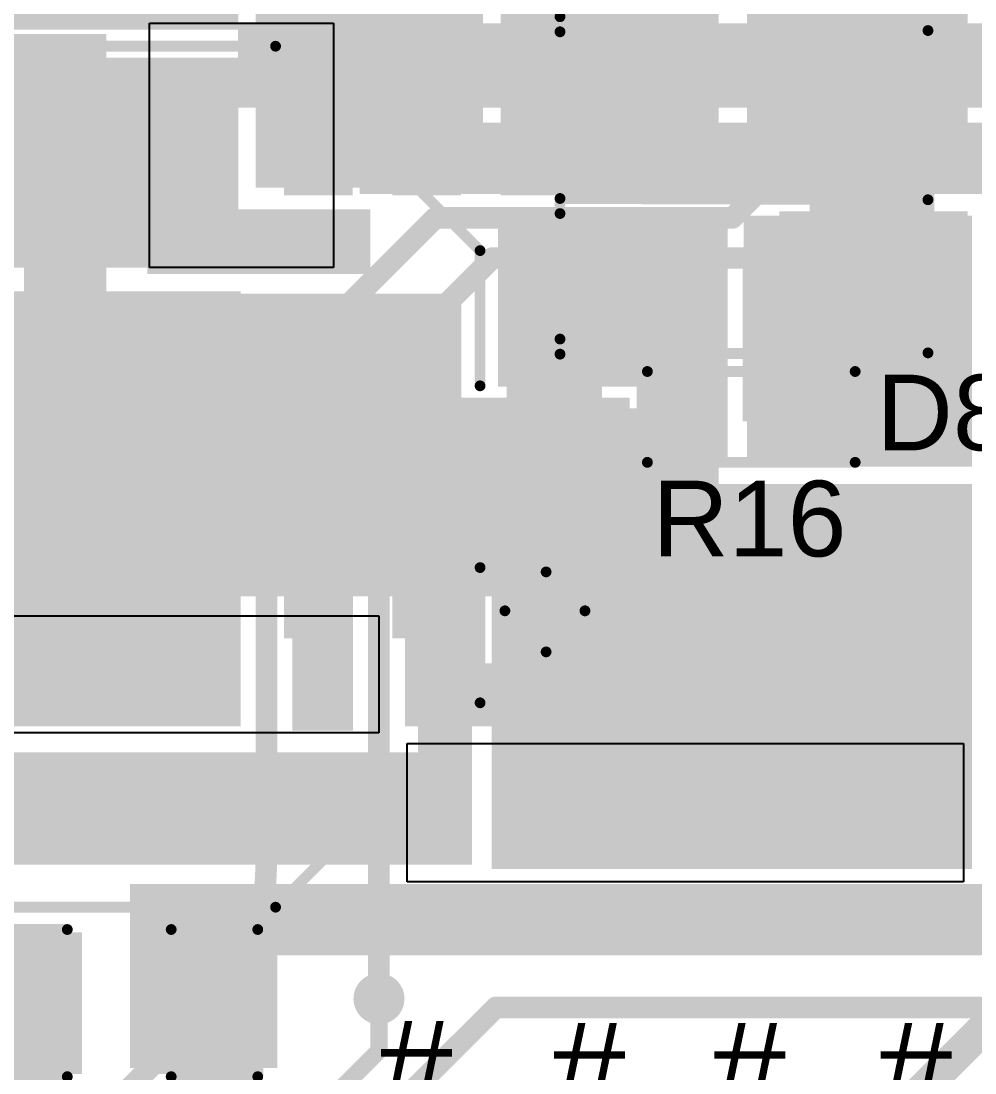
# Model space of a CAD drawing. Header units: millimetres. Extents: x -35.7 to 35.7, y -3.2 to 68.2.
# Drawn here: x 15.51 to 26.7, y 23.61 to 35.97 of the extents above; entities that cross this region are included whole.
import ezdxf

# ---------------------------------------------------------------- set-up
doc = ezdxf.new("R2010")
doc.units = ezdxf.units.MM
for name, color, linetype in [('BottomLayer', 5, 'Continuous'), ('BottomPaste', 16, 'Continuous'), ('BottomSolder', 6, 'Continuous'), ('TopLayer', 1, 'Continuous'), ('TopOverlay', 2, 'Continuous'), ('TopPaste', 8, 'Continuous'), ('TopSolder', 216, 'Continuous'), ('ViaHoleLayer', 16, 'Continuous')]:
    doc.layers.add(name, color=color, linetype=linetype)
doc.styles.add('Arial', font='', dxfattribs={"height": 0.2})
doc.styles.get('Arial').set_extended_font_data('Arial')

# ---------------------------------------------------------------- blocks, each defined once
blk = doc.blocks.new('CRS01_TE85L_Q_M__30')
at = {"layer": 'TopLayer'}
for points in [[(-2, 0.6), (-0.8, 0.6), (-0.8, -0.6), (-2, -0.6)], [(0.8, 0.6), (2, 0.6), (2, -0.6), (0.8, -0.6)]]:
    blk.add_hatch(color=1, dxfattribs=at).paths.add_polyline_path(points)
at = {"layer": 'TopOverlay'}
for points in [[(-2.937, -0.965), (-2.048, -0.965), (-2.048, 0.965), (-2.937, 0.965)], [(-2.175, 0.635), (-1.473, 0.635), (-1.473, 0.924), (-2.175, 0.924)], [(-2.175, -0.924), (-1.473, -0.924), (-1.473, -0.635), (-2.175, -0.635)]]:
    blk.add_hatch(color=2, dxfattribs=at).paths.add_polyline_path(points)
at = {"layer": 'TopPaste'}
for points in [[(-2, 0.6), (-0.8, 0.6), (-0.8, -0.6), (-2, -0.6)], [(0.8, 0.6), (2, 0.6), (2, -0.6), (0.8, -0.6)]]:
    blk.add_hatch(color=8, dxfattribs=at).paths.add_polyline_path(points)
at = {"layer": 'TopSolder'}
for points in [[(-2.102, 0.702), (-0.698, 0.702), (-0.698, -0.702), (-2.102, -0.702)], [(0.698, 0.702), (2.102, 0.702), (2.102, -0.702), (0.698, -0.702)]]:
    blk.add_hatch(color=216, dxfattribs=at).paths.add_polyline_path(points)
at = {"layer": 'TopOverlay', "const_width": 0.127}
for points in [[(1.458, 0.914), (-2.86, 0.899)], [(1.458, 0.914), (1.458, 0.737)], [(1.458, -0.737), (1.458, -0.914)], [(1.458, -0.914), (-2.86, -0.899)]]:
    blk.add_lwpolyline(points, dxfattribs=at)
at = {"layer": 'TopOverlay', "const_width": 0.0635}
for points in [[(-2.892, 0.899, 1), (-2.829, 0.899, 1)], [(1.426, 0.914, 1), (1.489, 0.914, 1)], [(1.426, 0.914, 1), (1.489, 0.914, 1)], [(1.426, 0.737, 1), (1.489, 0.737, 1)], [(1.426, -0.737, 1), (1.489, -0.737, 1)], [(-2.892, -0.899, 1), (-2.829, -0.899, 1)], [(1.426, -0.914, 1), (1.489, -0.914, 1)], [(1.426, -0.914, 1), (1.489, -0.914, 1)]]:
    blk.add_lwpolyline(points, format="xyb", close=True, dxfattribs=at)
blk = doc.blocks.new('RES0603_50')
at = {"layer": 'TopLayer'}
for points in [[(-0.381, 0.4445), (-0.381, -0.4445), (-1.143, -0.4445), (-1.143, 0.4445)], [(1.143, 0.4445), (1.143, -0.4445), (0.381, -0.4445), (0.381, 0.4445)]]:
    blk.add_hatch(color=1, dxfattribs=at).paths.add_polyline_path(points)
at = {"layer": 'TopPaste'}
for points in [[(-0.381, 0.4445), (-0.381, -0.4445), (-1.143, -0.4445), (-1.143, 0.4445)], [(1.143, 0.4445), (1.143, -0.4445), (0.381, -0.4445), (0.381, 0.4445)]]:
    blk.add_hatch(color=8, dxfattribs=at).paths.add_polyline_path(points)
at = {"layer": 'TopSolder'}
for points in [[(-0.2794, 0.5461), (-0.2794, -0.5461), (-1.2446, -0.5461), (-1.2446, 0.5461)], [(1.2446, 0.5461), (1.2446, -0.5461), (0.2794, -0.5461), (0.2794, 0.5461)]]:
    blk.add_hatch(color=216, dxfattribs=at).paths.add_polyline_path(points)
at = {"layer": 'TopOverlay', "const_width": 0.127}
for points in [[(-1.2192, 0.5334), (1.2192, 0.5334)], [(-1.2192, -0.5334), (-1.2192, 0.5334)], [(1.2192, -0.5334), (1.2192, 0.5334)], [(-1.2192, -0.5334), (1.2192, -0.5334)]]:
    blk.add_lwpolyline(points, dxfattribs=at)
at = {"layer": 'TopOverlay', "const_width": 0.0635}
for points in [[(-1.25095, 0.5334, 1), (-1.18745, 0.5334, 1)], [(-1.25095, 0.5334, 1), (-1.18745, 0.5334, 1)], [(1.18745, 0.5334, 1), (1.25095, 0.5334, 1)], [(1.18745, 0.5334, 1), (1.25095, 0.5334, 1)], [(-1.25095, -0.5334, 1), (-1.18745, -0.5334, 1)], [(-1.25095, -0.5334, 1), (-1.18745, -0.5334, 1)], [(1.18745, -0.5334, 1), (1.25095, -0.5334, 1)], [(1.18745, -0.5334, 1), (1.25095, -0.5334, 1)]]:
    blk.add_lwpolyline(points, format="xyb", close=True, dxfattribs=at)
blk = doc.blocks.new('AO4882_MS_B_55')
at = {"layer": 'BottomLayer'}
for points in [[(-3.7, 2.205), (-1.5, 2.205), (-1.5, 1.605), (-3.7, 1.605)], [(1.5, 2.205), (3.7, 2.205), (3.7, 1.605), (1.5, 1.605)], [(-3.7, 0.935), (-1.5, 0.935), (-1.5, 0.335), (-3.7, 0.335)], [(1.5, 0.935), (3.7, 0.935), (3.7, 0.335), (1.5, 0.335)], [(-3.7, -0.335), (-1.5, -0.335), (-1.5, -0.935), (-3.7, -0.935)], [(1.5, -0.335), (3.7, -0.335), (3.7, -0.935), (1.5, -0.935)], [(-3.7, -1.605), (-1.5, -1.605), (-1.5, -2.205), (-3.7, -2.205)], [(1.5, -1.605), (3.7, -1.605), (3.7, -2.205), (1.5, -2.205)]]:
    blk.add_hatch(color=5, dxfattribs=at).paths.add_polyline_path(points)
at = {"layer": 'BottomPaste'}
for points in [[(-3.7, 2.205), (-1.5, 2.205), (-1.5, 1.605), (-3.7, 1.605)], [(1.5, 2.205), (3.7, 2.205), (3.7, 1.605), (1.5, 1.605)], [(-3.7, 0.935), (-1.5, 0.935), (-1.5, 0.335), (-3.7, 0.335)], [(1.5, 0.935), (3.7, 0.935), (3.7, 0.335), (1.5, 0.335)], [(-3.7, -0.335), (-1.5, -0.335), (-1.5, -0.935), (-3.7, -0.935)], [(1.5, -0.335), (3.7, -0.335), (3.7, -0.935), (1.5, -0.935)], [(-3.7, -1.605), (-1.5, -1.605), (-1.5, -2.205), (-3.7, -2.205)], [(1.5, -1.605), (3.7, -1.605), (3.7, -2.205), (1.5, -2.205)]]:
    blk.add_hatch(color=16, dxfattribs=at).paths.add_polyline_path(points)
at = {"layer": 'BottomSolder'}
for points in [[(-3.802, 2.307), (-1.398, 2.307), (-1.398, 1.503), (-3.802, 1.503)], [(1.398, 2.307), (3.802, 2.307), (3.802, 1.503), (1.398, 1.503)], [(-3.802, 1.037), (-1.398, 1.037), (-1.398, 0.233), (-3.802, 0.233)], [(1.398, 1.037), (3.802, 1.037), (3.802, 0.233), (1.398, 0.233)], [(-3.802, -0.233), (-1.398, -0.233), (-1.398, -1.037), (-3.802, -1.037)], [(1.398, -0.233), (3.802, -0.233), (3.802, -1.037), (1.398, -1.037)], [(-3.802, -1.503), (-1.398, -1.503), (-1.398, -2.307), (-3.802, -2.307)], [(1.398, -1.503), (3.802, -1.503), (3.802, -2.307), (1.398, -2.307)]]:
    blk.add_hatch(color=6, dxfattribs=at).paths.add_polyline_path(points)
blk = doc.blocks.new('CRS01_TE85L_Q_M__B_63')
at = {"layer": 'BottomLayer'}
for points in [[(-2, 0.6), (-0.8, 0.6), (-0.8, -0.6), (-2, -0.6)], [(0.8, 0.6), (2, 0.6), (2, -0.6), (0.8, -0.6)]]:
    blk.add_hatch(color=5, dxfattribs=at).paths.add_polyline_path(points)
at = {"layer": 'BottomPaste'}
for points in [[(-2, 0.6), (-0.8, 0.6), (-0.8, -0.6), (-2, -0.6)], [(0.8, 0.6), (2, 0.6), (2, -0.6), (0.8, -0.6)]]:
    blk.add_hatch(color=16, dxfattribs=at).paths.add_polyline_path(points)
at = {"layer": 'BottomSolder'}
for points in [[(-2.102, 0.702), (-0.698, 0.702), (-0.698, -0.702), (-2.102, -0.702)], [(0.698, 0.702), (2.102, 0.702), (2.102, -0.702), (0.698, -0.702)]]:
    blk.add_hatch(color=6, dxfattribs=at).paths.add_polyline_path(points)
blk = doc.blocks.new('CRS01_TE85L_Q_M__64')
at = {"layer": 'TopLayer'}
for points in [[(-2, 0.6), (-0.8, 0.6), (-0.8, -0.6), (-2, -0.6)], [(0.8, 0.6), (2, 0.6), (2, -0.6), (0.8, -0.6)]]:
    blk.add_hatch(color=1, dxfattribs=at).paths.add_polyline_path(points)
at = {"layer": 'TopOverlay'}
for points in [[(-2.937, -0.965), (-2.048, -0.965), (-2.048, 0.965), (-2.937, 0.965)], [(-2.175, 0.635), (-1.473, 0.635), (-1.473, 0.924), (-2.175, 0.924)], [(-2.175, -0.924), (-1.473, -0.924), (-1.473, -0.635), (-2.175, -0.635)]]:
    blk.add_hatch(color=2, dxfattribs=at).paths.add_polyline_path(points)
at = {"layer": 'TopPaste'}
for points in [[(-2, 0.6), (-0.8, 0.6), (-0.8, -0.6), (-2, -0.6)], [(0.8, 0.6), (2, 0.6), (2, -0.6), (0.8, -0.6)]]:
    blk.add_hatch(color=8, dxfattribs=at).paths.add_polyline_path(points)
at = {"layer": 'TopSolder'}
for points in [[(-2.102, 0.702), (-0.698, 0.702), (-0.698, -0.702), (-2.102, -0.702)], [(0.698, 0.702), (2.102, 0.702), (2.102, -0.702), (0.698, -0.702)]]:
    blk.add_hatch(color=216, dxfattribs=at).paths.add_polyline_path(points)
at = {"layer": 'TopOverlay', "const_width": 0.127}
for points in [[(1.458, 0.914), (-2.86, 0.899)], [(1.458, 0.914), (1.458, 0.737)], [(1.458, -0.737), (1.458, -0.914)], [(1.458, -0.914), (-2.86, -0.899)]]:
    blk.add_lwpolyline(points, dxfattribs=at)
at = {"layer": 'TopOverlay', "const_width": 0.0635}
for points in [[(-2.892, 0.899, 1), (-2.829, 0.899, 1)], [(1.426, 0.914, 1), (1.489, 0.914, 1)], [(1.426, 0.914, 1), (1.489, 0.914, 1)], [(1.426, 0.737, 1), (1.489, 0.737, 1)], [(1.426, -0.737, 1), (1.489, -0.737, 1)], [(-2.892, -0.899, 1), (-2.829, -0.899, 1)], [(1.426, -0.914, 1), (1.489, -0.914, 1)], [(1.426, -0.914, 1), (1.489, -0.914, 1)]]:
    blk.add_lwpolyline(points, format="xyb", close=True, dxfattribs=at)
blk = doc.blocks.new('CAP0805_76')
at = {"layer": 'TopLayer'}
for points in [[(-1.524, 0.762), (-0.508, 0.762), (-0.508, -0.762), (-1.524, -0.762)], [(0.508, 0.762), (1.524, 0.762), (1.524, -0.762), (0.508, -0.762)]]:
    blk.add_hatch(color=1, dxfattribs=at).paths.add_polyline_path(points)
at = {"layer": 'TopPaste'}
for points in [[(-1.524, 0.762), (-0.508, 0.762), (-0.508, -0.762), (-1.524, -0.762)], [(0.508, 0.762), (1.524, 0.762), (1.524, -0.762), (0.508, -0.762)]]:
    blk.add_hatch(color=8, dxfattribs=at).paths.add_polyline_path(points)
at = {"layer": 'TopSolder'}
for points in [[(-1.594, 0.832), (-0.438, 0.832), (-0.438, -0.832), (-1.594, -0.832)], [(0.438, 0.832), (1.594, 0.832), (1.594, -0.832), (0.438, -0.832)]]:
    blk.add_hatch(color=216, dxfattribs=at).paths.add_polyline_path(points)
at = {"layer": 'TopOverlay', "const_width": 0.127}
for points in [[(-1.626, 0.864), (-1.626, -0.864)], [(-0.61, 0.864), (-1.626, 0.864)], [(1.626, 0.864), (0.61, 0.864)], [(1.626, 0.864), (1.626, -0.864)], [(-0.61, -0.864), (-1.626, -0.864)], [(1.626, -0.864), (0.61, -0.864)]]:
    blk.add_lwpolyline(points, dxfattribs=at)
at = {"layer": 'TopOverlay', "const_width": 0.0635}
for points in [[(-1.657, 0.864, 1), (-1.594, 0.864, 1)], [(-1.657, 0.864, 1), (-1.594, 0.864, 1)], [(-0.641, 0.864, 1), (-0.578, 0.864, 1)], [(0.578, 0.864, 1), (0.641, 0.864, 1)], [(1.594, 0.864, 1), (1.657, 0.864, 1)], [(1.594, 0.864, 1), (1.657, 0.864, 1)], [(-1.657, -0.864, 1), (-1.594, -0.864, 1)], [(-1.657, -0.864, 1), (-1.594, -0.864, 1)], [(-0.641, -0.864, 1), (-0.578, -0.864, 1)], [(0.578, -0.864, 1), (0.641, -0.864, 1)], [(1.594, -0.864, 1), (1.657, -0.864, 1)], [(1.594, -0.864, 1), (1.657, -0.864, 1)]]:
    blk.add_lwpolyline(points, format="xyb", close=True, dxfattribs=at)
blk = doc.blocks.new('VKME1451J221MV_108')
at = {"layer": 'TopLayer'}
blk.add_hatch(color=1, dxfattribs=at).paths.add_polyline_path([(6.75, -0.825), (2.25, -0.825), (2.25, 0.825), (6.75, 0.825)])
at = {"layer": 'TopPaste'}
blk.add_hatch(color=8, dxfattribs=at).paths.add_polyline_path([(6.75, -0.825), (2.25, -0.825), (2.25, 0.825), (6.75, 0.825)])
at = {"layer": 'TopSolder'}
blk.add_hatch(color=216, dxfattribs=at).paths.add_polyline_path([(6.851, -0.927), (2.148, -0.927), (2.148, 0.927), (6.851, 0.927)])
at = {"layer": 'TopOverlay', "const_width": 0.127}
for points in [[(-5.112, 5.055), (2.695, 5.055)], [(2.695, 5.055), (5.094, 2.655)], [(5.094, 1.067), (5.094, 2.655)], [(5.094, -2.655), (5.094, -1.067)], [(5.87, -2.057), (5.87, -1.118)], [(5.385, -1.575), (6.325, -1.575)], [(2.695, -5.055), (5.094, -2.655)], [(-5.112, -5.055), (2.695, -5.055)]]:
    blk.add_lwpolyline(points, dxfattribs=at)
at = {"layer": 'TopOverlay', "const_width": 0.0635}
for points in [[(2.663, 5.055, 1), (2.726, 5.055, 1)], [(2.663, 5.055, 1), (2.726, 5.055, 1)], [(5.063, 2.655, 1), (5.126, 2.655, 1)], [(5.063, 2.655, 1), (5.126, 2.655, 1)], [(5.063, 1.067, 1), (5.126, 1.067, 1)], [(5.063, -1.067, 1), (5.126, -1.067, 1)], [(5.838, -1.118, 1), (5.901, -1.118, 1)], [(5.354, -1.575, 1), (5.417, -1.575, 1)], [(6.293, -1.575, 1), (6.357, -1.575, 1)], [(5.838, -2.057, 1), (5.901, -2.057, 1)], [(5.063, -2.655, 1), (5.126, -2.655, 1)], [(5.063, -2.655, 1), (5.126, -2.655, 1)], [(2.663, -5.055, 1), (2.726, -5.055, 1)], [(2.663, -5.055, 1), (2.726, -5.055, 1)]]:
    blk.add_lwpolyline(points, format="xyb", close=True, dxfattribs=at)

msp = doc.modelspace()

# ---------------------------------------------------------------- hatches: boundary and pattern name
at = {"layer": 'BottomLayer'}
for points in [[(14.072, 35.865), (18.059, 35.865), (18.059, 39.497), (14.072, 39.497)], [(24.028, 33.96), (26.619, 33.96), (26.619, 38.278), (24.028, 38.278)], [(18.263, 34.011), (20.93, 34.011), (20.93, 37.033), (18.263, 37.033)], [(21.184, 34.011), (23.698, 34.011), (23.698, 36.22), (21.184, 36.22)], [(14.173, 33.07), (18.059, 33.07), (18.059, 35.535), (14.173, 35.535)], [(24.409, 31.267), (26.619, 31.267), (26.619, 33.731), (24.409, 33.731)], [(23.976, 31.267), (24.79, 31.267), (24.79, 33.311), (23.976, 33.311)], [(23.698, 31.75), (23.698, 32.868), (21.209, 32.868), (21.209, 31.75)], [(14.173, 28.118), (18.009, 28.118), (18.009, 32.791), (14.173, 32.791)], [(14.757, 27.686), (18.085, 27.686), (18.085, 32.791), (14.757, 32.791)], [(21.209, 28.611), (22.327, 28.611), (22.327, 32.715), (21.209, 32.715)], [(18.694, 27.635), (19.406, 27.635), (19.406, 31.521), (18.694, 31.521)], [(20.015, 27.686), (20.955, 27.686), (20.955, 31.521), (20.015, 31.521)], [(22.504, 27.686), (23.698, 27.686), (23.698, 31.42), (22.504, 31.42)], [(23.698, 27.686), (23.698, 28.423), (20.193, 28.423), (20.193, 27.686)], [(23.927, 27.178), (26.568, 27.178), (26.568, 28.423), (23.927, 28.423)]]:
    msp.add_hatch(color=5, dxfattribs=at).paths.add_polyline_path(points)
h = msp.add_hatch(color=5, dxfattribs=at)
edge = h.paths.add_edge_path()
edge.add_arc((19.888, 34.392), 0.3, 0, 360)
h = msp.add_hatch(color=5, dxfattribs=at)
edge = h.paths.add_edge_path()
edge.add_arc((20.574, 34.392), 0.3, 0, 360)
h = msp.add_hatch(color=5, dxfattribs=at)
edge = h.paths.add_edge_path()
edge.add_arc((18.542, 33.435), 0.3, 0, 360)
h = msp.add_hatch(color=5, dxfattribs=at)
edge = h.paths.add_edge_path()
edge.add_arc((19.219, 33.435), 0.3, 0, 360)
h = msp.add_hatch(color=5, dxfattribs=at)
edge = h.paths.add_edge_path()
edge.add_arc((26.264, 33.325), 0.3, 0, 360)
h = msp.add_hatch(color=5, dxfattribs=at)
edge = h.paths.add_edge_path()
edge.add_arc((26.264, 32.69), 0.3, 0, 360)
h = msp.add_hatch(color=5, dxfattribs=at)
edge = h.paths.add_edge_path()
edge.add_arc((22.631, 32.207), 0.3, 0, 360)
h = msp.add_hatch(color=5, dxfattribs=at)
edge = h.paths.add_edge_path()
edge.add_arc((23.266, 32.207), 0.3, 0, 360)
h = msp.add_hatch(color=5, dxfattribs=at)
edge = h.paths.add_edge_path()
edge.add_arc((26.264, 32.055), 0.3, 0, 360)
h = msp.add_hatch(color=5, dxfattribs=at)
edge = h.paths.add_edge_path()
edge.add_arc((15.817, 28.668), 0.3, 0, 360)
h = msp.add_hatch(color=5, dxfattribs=at)
edge = h.paths.add_edge_path()
edge.add_arc((16.452, 28.668), 0.3, 0, 360)
h = msp.add_hatch(color=5, dxfattribs=at)
edge = h.paths.add_edge_path()
edge.add_arc((17.087, 28.668), 0.3, 0, 360)
h = msp.add_hatch(color=5, dxfattribs=at)
edge = h.paths.add_edge_path()
edge.add_arc((17.722, 28.668), 0.3, 0, 360)
h = msp.add_hatch(color=5, dxfattribs=at)
edge = h.paths.add_edge_path()
edge.add_arc((19.075, 28.668), 0.3, 0, 360)
h = msp.add_hatch(color=5, dxfattribs=at)
edge = h.paths.add_edge_path()
edge.add_arc((15.817, 27.991), 0.3, 0, 360)
h = msp.add_hatch(color=5, dxfattribs=at)
edge = h.paths.add_edge_path()
edge.add_arc((16.459, 27.991), 0.3, 0, 360)
h = msp.add_hatch(color=5, dxfattribs=at)
edge = h.paths.add_edge_path()
edge.add_arc((17.087, 27.991), 0.3, 0, 360)
h = msp.add_hatch(color=5, dxfattribs=at)
edge = h.paths.add_edge_path()
edge.add_arc((17.722, 27.991), 0.3, 0, 360)
h = msp.add_hatch(color=5, dxfattribs=at)
edge = h.paths.add_edge_path()
edge.add_arc((19.075, 27.991), 0.3, 0, 360)
h = msp.add_hatch(color=5, dxfattribs=at)
edge = h.paths.add_edge_path()
edge.add_arc((20.485, 27.991), 0.3, 0, 360)
h = msp.add_hatch(color=5, dxfattribs=at)
edge = h.paths.add_edge_path()
edge.add_arc((24.206, 27.864), 0.3, 0, 360)
h = msp.add_hatch(color=5, dxfattribs=at)
edge = h.paths.add_edge_path()
edge.add_arc((24.892, 27.864), 0.3, 0, 360)
h = msp.add_hatch(color=5, dxfattribs=at)
edge = h.paths.add_edge_path()
edge.add_arc((25.578, 27.864), 0.3, 0, 360)
h = msp.add_hatch(color=5, dxfattribs=at)
edge = h.paths.add_edge_path()
edge.add_arc((26.264, 27.864), 0.3, 0, 360)
h = msp.add_hatch(color=5, dxfattribs=at)
edge = h.paths.add_edge_path()
edge.add_arc((21.463, 27.178), 0.3, 0, 360)
h = msp.add_hatch(color=5, dxfattribs=at)
edge = h.paths.add_edge_path()
edge.add_arc((22.149, 27.178), 0.3, 0, 360)
h = msp.add_hatch(color=5, dxfattribs=at)
edge = h.paths.add_edge_path()
edge.add_arc((22.835, 27.178), 0.3, 0, 360)
h = msp.add_hatch(color=5, dxfattribs=at)
edge = h.paths.add_edge_path()
edge.add_arc((23.52, 27.178), 0.3, 0, 360)
h = msp.add_hatch(color=5, dxfattribs=at)
edge = h.paths.add_edge_path()
edge.add_arc((24.206, 27.178), 0.3, 0, 360)
h = msp.add_hatch(color=5, dxfattribs=at)
edge = h.paths.add_edge_path()
edge.add_arc((24.892, 27.178), 0.3, 0, 360)
h = msp.add_hatch(color=5, dxfattribs=at)
edge = h.paths.add_edge_path()
edge.add_arc((25.578, 27.178), 0.3, 0, 360)
h = msp.add_hatch(color=5, dxfattribs=at)
edge = h.paths.add_edge_path()
edge.add_arc((26.264, 27.178), 0.3, 0, 360)
h = msp.add_hatch(color=5, dxfattribs=at)
edge = h.paths.add_edge_path()
edge.add_arc((21.463, 26.492), 0.3, 0, 360)
h = msp.add_hatch(color=5, dxfattribs=at)
edge = h.paths.add_edge_path()
edge.add_arc((22.149, 26.492), 0.3, 0, 360)
h = msp.add_hatch(color=5, dxfattribs=at)
edge = h.paths.add_edge_path()
edge.add_arc((22.835, 26.492), 0.3, 0, 360)
h = msp.add_hatch(color=5, dxfattribs=at)
edge = h.paths.add_edge_path()
edge.add_arc((23.52, 26.492), 0.3, 0, 360)
h = msp.add_hatch(color=5, dxfattribs=at)
edge = h.paths.add_edge_path()
edge.add_arc((24.206, 26.492), 0.3, 0, 360)
h = msp.add_hatch(color=5, dxfattribs=at)
edge = h.paths.add_edge_path()
edge.add_arc((24.892, 26.492), 0.3, 0, 360)
h = msp.add_hatch(color=5, dxfattribs=at)
edge = h.paths.add_edge_path()
edge.add_arc((25.578, 26.492), 0.3, 0, 360)
h = msp.add_hatch(color=5, dxfattribs=at)
edge = h.paths.add_edge_path()
edge.add_arc((26.264, 26.492), 0.3, 0, 360)
h = msp.add_hatch(color=5, dxfattribs=at)
edge = h.paths.add_edge_path()
edge.add_arc((19.71, 24.486), 0.3, 0, 360)
at = {"layer": 'BottomSolder'}
h = msp.add_hatch(color=6, dxfattribs=at)
edge = h.paths.add_edge_path()
edge.add_arc((19.888, 34.392), 0.15, 0, 360)
h = msp.add_hatch(color=6, dxfattribs=at)
edge = h.paths.add_edge_path()
edge.add_arc((20.574, 34.392), 0.15, 0, 360)
h = msp.add_hatch(color=6, dxfattribs=at)
edge = h.paths.add_edge_path()
edge.add_arc((18.542, 33.435), 0.15, 0, 360)
h = msp.add_hatch(color=6, dxfattribs=at)
edge = h.paths.add_edge_path()
edge.add_arc((19.219, 33.435), 0.15, 0, 360)
h = msp.add_hatch(color=6, dxfattribs=at)
edge = h.paths.add_edge_path()
edge.add_arc((26.264, 33.325), 0.15, 0, 360)
h = msp.add_hatch(color=6, dxfattribs=at)
edge = h.paths.add_edge_path()
edge.add_arc((26.264, 32.69), 0.15, 0, 360)
h = msp.add_hatch(color=6, dxfattribs=at)
edge = h.paths.add_edge_path()
edge.add_arc((22.631, 32.207), 0.15, 0, 360)
h = msp.add_hatch(color=6, dxfattribs=at)
edge = h.paths.add_edge_path()
edge.add_arc((23.266, 32.207), 0.15, 0, 360)
h = msp.add_hatch(color=6, dxfattribs=at)
edge = h.paths.add_edge_path()
edge.add_arc((26.264, 32.055), 0.15, 0, 360)
h = msp.add_hatch(color=6, dxfattribs=at)
edge = h.paths.add_edge_path()
edge.add_arc((15.817, 28.668), 0.15, 0, 360)
h = msp.add_hatch(color=6, dxfattribs=at)
edge = h.paths.add_edge_path()
edge.add_arc((16.452, 28.668), 0.15, 0, 360)
h = msp.add_hatch(color=6, dxfattribs=at)
edge = h.paths.add_edge_path()
edge.add_arc((17.087, 28.668), 0.15, 0, 360)
h = msp.add_hatch(color=6, dxfattribs=at)
edge = h.paths.add_edge_path()
edge.add_arc((17.722, 28.668), 0.15, 0, 360)
h = msp.add_hatch(color=6, dxfattribs=at)
edge = h.paths.add_edge_path()
edge.add_arc((19.075, 28.668), 0.15, 0, 360)
h = msp.add_hatch(color=6, dxfattribs=at)
edge = h.paths.add_edge_path()
edge.add_arc((15.817, 27.991), 0.15, 0, 360)
h = msp.add_hatch(color=6, dxfattribs=at)
edge = h.paths.add_edge_path()
edge.add_arc((16.459, 27.991), 0.15, 0, 360)
h = msp.add_hatch(color=6, dxfattribs=at)
edge = h.paths.add_edge_path()
edge.add_arc((17.087, 27.991), 0.15, 0, 360)
h = msp.add_hatch(color=6, dxfattribs=at)
edge = h.paths.add_edge_path()
edge.add_arc((17.722, 27.991), 0.15, 0, 360)
h = msp.add_hatch(color=6, dxfattribs=at)
edge = h.paths.add_edge_path()
edge.add_arc((19.075, 27.991), 0.15, 0, 360)
h = msp.add_hatch(color=6, dxfattribs=at)
edge = h.paths.add_edge_path()
edge.add_arc((20.485, 27.991), 0.15, 0, 360)
h = msp.add_hatch(color=6, dxfattribs=at)
edge = h.paths.add_edge_path()
edge.add_arc((24.206, 27.864), 0.15, 0, 360)
h = msp.add_hatch(color=6, dxfattribs=at)
edge = h.paths.add_edge_path()
edge.add_arc((24.892, 27.864), 0.15, 0, 360)
h = msp.add_hatch(color=6, dxfattribs=at)
edge = h.paths.add_edge_path()
edge.add_arc((25.578, 27.864), 0.15, 0, 360)
h = msp.add_hatch(color=6, dxfattribs=at)
edge = h.paths.add_edge_path()
edge.add_arc((26.264, 27.864), 0.15, 0, 360)
h = msp.add_hatch(color=6, dxfattribs=at)
edge = h.paths.add_edge_path()
edge.add_arc((21.463, 27.178), 0.15, 0, 360)
h = msp.add_hatch(color=6, dxfattribs=at)
edge = h.paths.add_edge_path()
edge.add_arc((22.149, 27.178), 0.15, 0, 360)
h = msp.add_hatch(color=6, dxfattribs=at)
edge = h.paths.add_edge_path()
edge.add_arc((22.835, 27.178), 0.15, 0, 360)
h = msp.add_hatch(color=6, dxfattribs=at)
edge = h.paths.add_edge_path()
edge.add_arc((23.52, 27.178), 0.15, 0, 360)
h = msp.add_hatch(color=6, dxfattribs=at)
edge = h.paths.add_edge_path()
edge.add_arc((24.206, 27.178), 0.15, 0, 360)
h = msp.add_hatch(color=6, dxfattribs=at)
edge = h.paths.add_edge_path()
edge.add_arc((24.892, 27.178), 0.15, 0, 360)
h = msp.add_hatch(color=6, dxfattribs=at)
edge = h.paths.add_edge_path()
edge.add_arc((25.578, 27.178), 0.15, 0, 360)
h = msp.add_hatch(color=6, dxfattribs=at)
edge = h.paths.add_edge_path()
edge.add_arc((26.264, 27.178), 0.15, 0, 360)
h = msp.add_hatch(color=6, dxfattribs=at)
edge = h.paths.add_edge_path()
edge.add_arc((21.463, 26.492), 0.15, 0, 360)
h = msp.add_hatch(color=6, dxfattribs=at)
edge = h.paths.add_edge_path()
edge.add_arc((22.149, 26.492), 0.15, 0, 360)
h = msp.add_hatch(color=6, dxfattribs=at)
edge = h.paths.add_edge_path()
edge.add_arc((22.835, 26.492), 0.15, 0, 360)
h = msp.add_hatch(color=6, dxfattribs=at)
edge = h.paths.add_edge_path()
edge.add_arc((23.52, 26.492), 0.15, 0, 360)
h = msp.add_hatch(color=6, dxfattribs=at)
edge = h.paths.add_edge_path()
edge.add_arc((24.206, 26.492), 0.15, 0, 360)
h = msp.add_hatch(color=6, dxfattribs=at)
edge = h.paths.add_edge_path()
edge.add_arc((24.892, 26.492), 0.15, 0, 360)
h = msp.add_hatch(color=6, dxfattribs=at)
edge = h.paths.add_edge_path()
edge.add_arc((25.578, 26.492), 0.15, 0, 360)
h = msp.add_hatch(color=6, dxfattribs=at)
edge = h.paths.add_edge_path()
edge.add_arc((26.264, 26.492), 0.15, 0, 360)
h = msp.add_hatch(color=6, dxfattribs=at)
edge = h.paths.add_edge_path()
edge.add_arc((19.71, 24.486), 0.15, 0, 360)
at = {"layer": 'TopLayer'}
for points in [[(18.054, 35.941), (18.054, 34.95), (28.118, 34.95), (28.118, 35.941)], [(16.51, 35.814), (11.582, 35.814), (11.582, 34.595), (16.51, 34.595)], [(16.51, 29.21), (16.51, 35.814), (15.545, 35.814), (15.545, 29.21)], [(19.482, 34.773), (19.482, 33.934), (27.369, 33.934), (27.369, 34.773)], [(16.993, 32.995), (19.609, 32.995), (19.609, 33.757), (16.993, 33.757)], [(21.107, 33.68), (21.107, 31.674), (23.8, 31.674), (23.8, 33.68)], [(24.028, 30.734), (26.67, 30.734), (26.67, 33.68), (24.028, 33.68)], [(15.545, 32.766), (15.545, 30.616), (20.676, 30.616), (20.676, 32.766)], [(22.733, 30.734), (23.8, 30.734), (23.8, 32.258), (22.733, 32.258)], [(15.545, 29.21), (22.174, 29.21), (22.174, 31.441), (15.545, 31.441)], [(21.031, 26.01), (22.327, 26.01), (22.327, 31.441), (21.031, 31.441)], [(21.184, 30.531), (21.184, 26.01), (26.67, 26.01), (26.67, 30.531)], [(13.335, 26.06), (20.803, 26.06), (20.803, 27.381), (13.335, 27.381)], [(16.789, 24.994), (31.013, 24.994), (31.013, 25.832), (16.789, 25.832)], [(16.789, 23.673), (18.517, 23.673), (18.517, 25.781), (16.789, 25.781)]]:
    msp.add_hatch(color=1, dxfattribs=at).paths.add_polyline_path(points)
h = msp.add_hatch(color=1, dxfattribs=at)
edge = h.paths.add_edge_path()
edge.add_arc((19.888, 34.392), 0.3, 0, 360)
h = msp.add_hatch(color=1, dxfattribs=at)
edge = h.paths.add_edge_path()
edge.add_arc((20.574, 34.392), 0.3, 0, 360)
h = msp.add_hatch(color=1, dxfattribs=at)
edge = h.paths.add_edge_path()
edge.add_arc((18.542, 33.435), 0.3, 0, 360)
h = msp.add_hatch(color=1, dxfattribs=at)
edge = h.paths.add_edge_path()
edge.add_arc((19.219, 33.435), 0.3, 0, 360)
h = msp.add_hatch(color=1, dxfattribs=at)
edge = h.paths.add_edge_path()
edge.add_arc((26.264, 33.325), 0.3, 0, 360)
h = msp.add_hatch(color=1, dxfattribs=at)
edge = h.paths.add_edge_path()
edge.add_arc((26.264, 32.69), 0.3, 0, 360)
h = msp.add_hatch(color=1, dxfattribs=at)
edge = h.paths.add_edge_path()
edge.add_arc((22.631, 32.207), 0.3, 0, 360)
h = msp.add_hatch(color=1, dxfattribs=at)
edge = h.paths.add_edge_path()
edge.add_arc((23.266, 32.207), 0.3, 0, 360)
h = msp.add_hatch(color=1, dxfattribs=at)
edge = h.paths.add_edge_path()
edge.add_arc((26.264, 32.055), 0.3, 0, 360)
h = msp.add_hatch(color=1, dxfattribs=at)
edge = h.paths.add_edge_path()
edge.add_arc((15.817, 28.668), 0.3, 0, 360)
h = msp.add_hatch(color=1, dxfattribs=at)
edge = h.paths.add_edge_path()
edge.add_arc((16.452, 28.668), 0.3, 0, 360)
h = msp.add_hatch(color=1, dxfattribs=at)
edge = h.paths.add_edge_path()
edge.add_arc((17.087, 28.668), 0.3, 0, 360)
h = msp.add_hatch(color=1, dxfattribs=at)
edge = h.paths.add_edge_path()
edge.add_arc((17.722, 28.668), 0.3, 0, 360)
h = msp.add_hatch(color=1, dxfattribs=at)
edge = h.paths.add_edge_path()
edge.add_arc((19.075, 28.668), 0.3, 0, 360)
h = msp.add_hatch(color=1, dxfattribs=at)
edge = h.paths.add_edge_path()
edge.add_arc((15.817, 27.991), 0.3, 0, 360)
h = msp.add_hatch(color=1, dxfattribs=at)
edge = h.paths.add_edge_path()
edge.add_arc((16.459, 27.991), 0.3, 0, 360)
h = msp.add_hatch(color=1, dxfattribs=at)
edge = h.paths.add_edge_path()
edge.add_arc((17.087, 27.991), 0.3, 0, 360)
h = msp.add_hatch(color=1, dxfattribs=at)
edge = h.paths.add_edge_path()
edge.add_arc((17.722, 27.991), 0.3, 0, 360)
h = msp.add_hatch(color=1, dxfattribs=at)
edge = h.paths.add_edge_path()
edge.add_arc((19.075, 27.991), 0.3, 0, 360)
h = msp.add_hatch(color=1, dxfattribs=at)
edge = h.paths.add_edge_path()
edge.add_arc((20.485, 27.991), 0.3, 0, 360)
h = msp.add_hatch(color=1, dxfattribs=at)
edge = h.paths.add_edge_path()
edge.add_arc((24.206, 27.864), 0.3, 0, 360)
h = msp.add_hatch(color=1, dxfattribs=at)
edge = h.paths.add_edge_path()
edge.add_arc((24.892, 27.864), 0.3, 0, 360)
h = msp.add_hatch(color=1, dxfattribs=at)
edge = h.paths.add_edge_path()
edge.add_arc((25.578, 27.864), 0.3, 0, 360)
h = msp.add_hatch(color=1, dxfattribs=at)
edge = h.paths.add_edge_path()
edge.add_arc((26.264, 27.864), 0.3, 0, 360)
h = msp.add_hatch(color=1, dxfattribs=at)
edge = h.paths.add_edge_path()
edge.add_arc((21.463, 27.178), 0.3, 0, 360)
h = msp.add_hatch(color=1, dxfattribs=at)
edge = h.paths.add_edge_path()
edge.add_arc((22.149, 27.178), 0.3, 0, 360)
h = msp.add_hatch(color=1, dxfattribs=at)
edge = h.paths.add_edge_path()
edge.add_arc((22.835, 27.178), 0.3, 0, 360)
h = msp.add_hatch(color=1, dxfattribs=at)
edge = h.paths.add_edge_path()
edge.add_arc((23.52, 27.178), 0.3, 0, 360)
h = msp.add_hatch(color=1, dxfattribs=at)
edge = h.paths.add_edge_path()
edge.add_arc((24.206, 27.178), 0.3, 0, 360)
h = msp.add_hatch(color=1, dxfattribs=at)
edge = h.paths.add_edge_path()
edge.add_arc((24.892, 27.178), 0.3, 0, 360)
h = msp.add_hatch(color=1, dxfattribs=at)
edge = h.paths.add_edge_path()
edge.add_arc((25.578, 27.178), 0.3, 0, 360)
h = msp.add_hatch(color=1, dxfattribs=at)
edge = h.paths.add_edge_path()
edge.add_arc((26.264, 27.178), 0.3, 0, 360)
h = msp.add_hatch(color=1, dxfattribs=at)
edge = h.paths.add_edge_path()
edge.add_arc((21.463, 26.492), 0.3, 0, 360)
h = msp.add_hatch(color=1, dxfattribs=at)
edge = h.paths.add_edge_path()
edge.add_arc((22.149, 26.492), 0.3, 0, 360)
h = msp.add_hatch(color=1, dxfattribs=at)
edge = h.paths.add_edge_path()
edge.add_arc((22.835, 26.492), 0.3, 0, 360)
h = msp.add_hatch(color=1, dxfattribs=at)
edge = h.paths.add_edge_path()
edge.add_arc((23.52, 26.492), 0.3, 0, 360)
h = msp.add_hatch(color=1, dxfattribs=at)
edge = h.paths.add_edge_path()
edge.add_arc((24.206, 26.492), 0.3, 0, 360)
h = msp.add_hatch(color=1, dxfattribs=at)
edge = h.paths.add_edge_path()
edge.add_arc((24.892, 26.492), 0.3, 0, 360)
h = msp.add_hatch(color=1, dxfattribs=at)
edge = h.paths.add_edge_path()
edge.add_arc((25.578, 26.492), 0.3, 0, 360)
h = msp.add_hatch(color=1, dxfattribs=at)
edge = h.paths.add_edge_path()
edge.add_arc((26.264, 26.492), 0.3, 0, 360)
h = msp.add_hatch(color=1, dxfattribs=at)
edge = h.paths.add_edge_path()
edge.add_arc((19.71, 24.486), 0.3, 0, 360)
at = {"layer": 'TopSolder'}
h = msp.add_hatch(color=216, dxfattribs=at)
edge = h.paths.add_edge_path()
edge.add_arc((19.888, 34.392), 0.15, 0, 360)
h = msp.add_hatch(color=216, dxfattribs=at)
edge = h.paths.add_edge_path()
edge.add_arc((20.574, 34.392), 0.15, 0, 360)
h = msp.add_hatch(color=216, dxfattribs=at)
edge = h.paths.add_edge_path()
edge.add_arc((18.542, 33.435), 0.15, 0, 360)
h = msp.add_hatch(color=216, dxfattribs=at)
edge = h.paths.add_edge_path()
edge.add_arc((19.219, 33.435), 0.15, 0, 360)
h = msp.add_hatch(color=216, dxfattribs=at)
edge = h.paths.add_edge_path()
edge.add_arc((26.264, 33.325), 0.15, 0, 360)
h = msp.add_hatch(color=216, dxfattribs=at)
edge = h.paths.add_edge_path()
edge.add_arc((26.264, 32.69), 0.15, 0, 360)
h = msp.add_hatch(color=216, dxfattribs=at)
edge = h.paths.add_edge_path()
edge.add_arc((22.631, 32.207), 0.15, 0, 360)
h = msp.add_hatch(color=216, dxfattribs=at)
edge = h.paths.add_edge_path()
edge.add_arc((23.266, 32.207), 0.15, 0, 360)
h = msp.add_hatch(color=216, dxfattribs=at)
edge = h.paths.add_edge_path()
edge.add_arc((26.264, 32.055), 0.15, 0, 360)
h = msp.add_hatch(color=216, dxfattribs=at)
edge = h.paths.add_edge_path()
edge.add_arc((15.817, 28.668), 0.15, 0, 360)
h = msp.add_hatch(color=216, dxfattribs=at)
edge = h.paths.add_edge_path()
edge.add_arc((16.452, 28.668), 0.15, 0, 360)
h = msp.add_hatch(color=216, dxfattribs=at)
edge = h.paths.add_edge_path()
edge.add_arc((17.087, 28.668), 0.15, 0, 360)
h = msp.add_hatch(color=216, dxfattribs=at)
edge = h.paths.add_edge_path()
edge.add_arc((17.722, 28.668), 0.15, 0, 360)
h = msp.add_hatch(color=216, dxfattribs=at)
edge = h.paths.add_edge_path()
edge.add_arc((19.075, 28.668), 0.15, 0, 360)
h = msp.add_hatch(color=216, dxfattribs=at)
edge = h.paths.add_edge_path()
edge.add_arc((15.817, 27.991), 0.15, 0, 360)
h = msp.add_hatch(color=216, dxfattribs=at)
edge = h.paths.add_edge_path()
edge.add_arc((16.459, 27.991), 0.15, 0, 360)
h = msp.add_hatch(color=216, dxfattribs=at)
edge = h.paths.add_edge_path()
edge.add_arc((17.087, 27.991), 0.15, 0, 360)
h = msp.add_hatch(color=216, dxfattribs=at)
edge = h.paths.add_edge_path()
edge.add_arc((17.722, 27.991), 0.15, 0, 360)
h = msp.add_hatch(color=216, dxfattribs=at)
edge = h.paths.add_edge_path()
edge.add_arc((19.075, 27.991), 0.15, 0, 360)
h = msp.add_hatch(color=216, dxfattribs=at)
edge = h.paths.add_edge_path()
edge.add_arc((20.485, 27.991), 0.15, 0, 360)
h = msp.add_hatch(color=216, dxfattribs=at)
edge = h.paths.add_edge_path()
edge.add_arc((24.206, 27.864), 0.15, 0, 360)
h = msp.add_hatch(color=216, dxfattribs=at)
edge = h.paths.add_edge_path()
edge.add_arc((24.892, 27.864), 0.15, 0, 360)
h = msp.add_hatch(color=216, dxfattribs=at)
edge = h.paths.add_edge_path()
edge.add_arc((25.578, 27.864), 0.15, 0, 360)
h = msp.add_hatch(color=216, dxfattribs=at)
edge = h.paths.add_edge_path()
edge.add_arc((26.264, 27.864), 0.15, 0, 360)
h = msp.add_hatch(color=216, dxfattribs=at)
edge = h.paths.add_edge_path()
edge.add_arc((21.463, 27.178), 0.15, 0, 360)
h = msp.add_hatch(color=216, dxfattribs=at)
edge = h.paths.add_edge_path()
edge.add_arc((22.149, 27.178), 0.15, 0, 360)
h = msp.add_hatch(color=216, dxfattribs=at)
edge = h.paths.add_edge_path()
edge.add_arc((22.835, 27.178), 0.15, 0, 360)
h = msp.add_hatch(color=216, dxfattribs=at)
edge = h.paths.add_edge_path()
edge.add_arc((23.52, 27.178), 0.15, 0, 360)
h = msp.add_hatch(color=216, dxfattribs=at)
edge = h.paths.add_edge_path()
edge.add_arc((24.206, 27.178), 0.15, 0, 360)
h = msp.add_hatch(color=216, dxfattribs=at)
edge = h.paths.add_edge_path()
edge.add_arc((24.892, 27.178), 0.15, 0, 360)
h = msp.add_hatch(color=216, dxfattribs=at)
edge = h.paths.add_edge_path()
edge.add_arc((25.578, 27.178), 0.15, 0, 360)
h = msp.add_hatch(color=216, dxfattribs=at)
edge = h.paths.add_edge_path()
edge.add_arc((26.264, 27.178), 0.15, 0, 360)
h = msp.add_hatch(color=216, dxfattribs=at)
edge = h.paths.add_edge_path()
edge.add_arc((21.463, 26.492), 0.15, 0, 360)
h = msp.add_hatch(color=216, dxfattribs=at)
edge = h.paths.add_edge_path()
edge.add_arc((22.149, 26.492), 0.15, 0, 360)
h = msp.add_hatch(color=216, dxfattribs=at)
edge = h.paths.add_edge_path()
edge.add_arc((22.835, 26.492), 0.15, 0, 360)
h = msp.add_hatch(color=216, dxfattribs=at)
edge = h.paths.add_edge_path()
edge.add_arc((23.52, 26.492), 0.15, 0, 360)
h = msp.add_hatch(color=216, dxfattribs=at)
edge = h.paths.add_edge_path()
edge.add_arc((24.206, 26.492), 0.15, 0, 360)
h = msp.add_hatch(color=216, dxfattribs=at)
edge = h.paths.add_edge_path()
edge.add_arc((24.892, 26.492), 0.15, 0, 360)
h = msp.add_hatch(color=216, dxfattribs=at)
edge = h.paths.add_edge_path()
edge.add_arc((25.578, 26.492), 0.15, 0, 360)
h = msp.add_hatch(color=216, dxfattribs=at)
edge = h.paths.add_edge_path()
edge.add_arc((26.264, 26.492), 0.15, 0, 360)
h = msp.add_hatch(color=216, dxfattribs=at)
edge = h.paths.add_edge_path()
edge.add_arc((19.71, 24.486), 0.15, 0, 360)
at = {"layer": 'ViaHoleLayer'}
h = msp.add_hatch(color=16, dxfattribs=at)
edge = h.paths.add_edge_path()
edge.add_arc((19.888, 34.392), 0.15, 0, 360)
h = msp.add_hatch(color=16, dxfattribs=at)
edge = h.paths.add_edge_path()
edge.add_arc((20.574, 34.392), 0.15, 0, 360)
h = msp.add_hatch(color=16, dxfattribs=at)
edge = h.paths.add_edge_path()
edge.add_arc((18.542, 33.435), 0.15, 0, 360)
h = msp.add_hatch(color=16, dxfattribs=at)
edge = h.paths.add_edge_path()
edge.add_arc((19.219, 33.435), 0.15, 0, 360)
h = msp.add_hatch(color=16, dxfattribs=at)
edge = h.paths.add_edge_path()
edge.add_arc((26.264, 33.325), 0.15, 0, 360)
h = msp.add_hatch(color=16, dxfattribs=at)
edge = h.paths.add_edge_path()
edge.add_arc((26.264, 32.69), 0.15, 0, 360)
h = msp.add_hatch(color=16, dxfattribs=at)
edge = h.paths.add_edge_path()
edge.add_arc((22.631, 32.207), 0.15, 0, 360)
h = msp.add_hatch(color=16, dxfattribs=at)
edge = h.paths.add_edge_path()
edge.add_arc((23.266, 32.207), 0.15, 0, 360)
h = msp.add_hatch(color=16, dxfattribs=at)
edge = h.paths.add_edge_path()
edge.add_arc((26.264, 32.055), 0.15, 0, 360)
h = msp.add_hatch(color=16, dxfattribs=at)
edge = h.paths.add_edge_path()
edge.add_arc((15.817, 28.668), 0.15, 0, 360)
h = msp.add_hatch(color=16, dxfattribs=at)
edge = h.paths.add_edge_path()
edge.add_arc((16.452, 28.668), 0.15, 0, 360)
h = msp.add_hatch(color=16, dxfattribs=at)
edge = h.paths.add_edge_path()
edge.add_arc((17.087, 28.668), 0.15, 0, 360)
h = msp.add_hatch(color=16, dxfattribs=at)
edge = h.paths.add_edge_path()
edge.add_arc((17.722, 28.668), 0.15, 0, 360)
h = msp.add_hatch(color=16, dxfattribs=at)
edge = h.paths.add_edge_path()
edge.add_arc((19.075, 28.668), 0.15, 0, 360)
h = msp.add_hatch(color=16, dxfattribs=at)
edge = h.paths.add_edge_path()
edge.add_arc((15.817, 27.991), 0.15, 0, 360)
h = msp.add_hatch(color=16, dxfattribs=at)
edge = h.paths.add_edge_path()
edge.add_arc((16.459, 27.991), 0.15, 0, 360)
h = msp.add_hatch(color=16, dxfattribs=at)
edge = h.paths.add_edge_path()
edge.add_arc((17.087, 27.991), 0.15, 0, 360)
h = msp.add_hatch(color=16, dxfattribs=at)
edge = h.paths.add_edge_path()
edge.add_arc((17.722, 27.991), 0.15, 0, 360)
h = msp.add_hatch(color=16, dxfattribs=at)
edge = h.paths.add_edge_path()
edge.add_arc((19.075, 27.991), 0.15, 0, 360)
h = msp.add_hatch(color=16, dxfattribs=at)
edge = h.paths.add_edge_path()
edge.add_arc((20.485, 27.991), 0.15, 0, 360)
h = msp.add_hatch(color=16, dxfattribs=at)
edge = h.paths.add_edge_path()
edge.add_arc((24.206, 27.864), 0.15, 0, 360)
h = msp.add_hatch(color=16, dxfattribs=at)
edge = h.paths.add_edge_path()
edge.add_arc((24.892, 27.864), 0.15, 0, 360)
h = msp.add_hatch(color=16, dxfattribs=at)
edge = h.paths.add_edge_path()
edge.add_arc((25.578, 27.864), 0.15, 0, 360)
h = msp.add_hatch(color=16, dxfattribs=at)
edge = h.paths.add_edge_path()
edge.add_arc((26.264, 27.864), 0.15, 0, 360)
h = msp.add_hatch(color=16, dxfattribs=at)
edge = h.paths.add_edge_path()
edge.add_arc((21.463, 27.178), 0.15, 0, 360)
h = msp.add_hatch(color=16, dxfattribs=at)
edge = h.paths.add_edge_path()
edge.add_arc((22.149, 27.178), 0.15, 0, 360)
h = msp.add_hatch(color=16, dxfattribs=at)
edge = h.paths.add_edge_path()
edge.add_arc((22.835, 27.178), 0.15, 0, 360)
h = msp.add_hatch(color=16, dxfattribs=at)
edge = h.paths.add_edge_path()
edge.add_arc((23.52, 27.178), 0.15, 0, 360)
h = msp.add_hatch(color=16, dxfattribs=at)
edge = h.paths.add_edge_path()
edge.add_arc((24.206, 27.178), 0.15, 0, 360)
h = msp.add_hatch(color=16, dxfattribs=at)
edge = h.paths.add_edge_path()
edge.add_arc((24.892, 27.178), 0.15, 0, 360)
h = msp.add_hatch(color=16, dxfattribs=at)
edge = h.paths.add_edge_path()
edge.add_arc((25.578, 27.178), 0.15, 0, 360)
h = msp.add_hatch(color=16, dxfattribs=at)
edge = h.paths.add_edge_path()
edge.add_arc((26.264, 27.178), 0.15, 0, 360)
h = msp.add_hatch(color=16, dxfattribs=at)
edge = h.paths.add_edge_path()
edge.add_arc((21.463, 26.492), 0.15, 0, 360)
h = msp.add_hatch(color=16, dxfattribs=at)
edge = h.paths.add_edge_path()
edge.add_arc((22.149, 26.492), 0.15, 0, 360)
h = msp.add_hatch(color=16, dxfattribs=at)
edge = h.paths.add_edge_path()
edge.add_arc((22.835, 26.492), 0.15, 0, 360)
h = msp.add_hatch(color=16, dxfattribs=at)
edge = h.paths.add_edge_path()
edge.add_arc((23.52, 26.492), 0.15, 0, 360)
h = msp.add_hatch(color=16, dxfattribs=at)
edge = h.paths.add_edge_path()
edge.add_arc((24.206, 26.492), 0.15, 0, 360)
h = msp.add_hatch(color=16, dxfattribs=at)
edge = h.paths.add_edge_path()
edge.add_arc((24.892, 26.492), 0.15, 0, 360)
h = msp.add_hatch(color=16, dxfattribs=at)
edge = h.paths.add_edge_path()
edge.add_arc((25.578, 26.492), 0.15, 0, 360)
h = msp.add_hatch(color=16, dxfattribs=at)
edge = h.paths.add_edge_path()
edge.add_arc((26.264, 26.492), 0.15, 0, 360)
h = msp.add_hatch(color=16, dxfattribs=at)
edge = h.paths.add_edge_path()
edge.add_arc((19.71, 24.486), 0.15, 0, 360)

# ---------------------------------------------------------------- linework, layer by layer
at = {"layer": 'BottomLayer'}
for p, q in [((20.041, 27.483), (26.568, 27.483)), ((20.041, 25.857), (20.041, 27.483)), ((26.568, 27.483), (26.568, 25.857)), ((26.568, 25.857), (20.041, 25.857))]:
    msp.add_line(p, q, dxfattribs=at)
for points, const_width in [([(26.226, 35.471), (26.226, 36.246)], 0.254), ([(24.155, 34.569), (25.349, 35.763)], 0.254), ([(25.857, 35.103), (26.226, 35.471)], 0.254), ([(25.832, 35.103), (25.857, 35.103)], 0.254), ([(24.155, 33.953), (24.155, 34.569)], 0.254), ([(17.024, 33.799), (17.374, 33.799)], 0.559), ([(23.858, 33.655), (24.155, 33.953)], 0.254), ([(18.39, 31.674), (20.371, 33.655)], 0.254), ([(20.371, 33.655), (23.858, 33.655)], 0.254), ([(26.047, 33.184), (26.264, 33.401)], 0.254), ([(19.71, 31.852), (21.042, 33.184)], 0.254), ([(21.042, 33.184), (26.047, 33.184)], 0.254), ([(19.71, 24.486), (19.71, 31.852)], 0.254), ([(18.39, 26.097), (18.39, 31.674)], 0.254), ([(20.879, 27.99), (20.879, 28.033)], 0.559), ([(20.896, 27.962), (20.896, 27.973)], 0.559), ([(24.511, 21.844), (27, 24.333)], 0.381), ([(16.485, 23.139), (17.646, 24.3)], 0.254)]:
    msp.add_lwpolyline(points, dxfattribs=dict(at, const_width=const_width))
for points, const_width in [([(25.286, 35.763, 1), (25.413, 35.763, 1)], 0.127), ([(26.162, 35.471, 1), (26.289, 35.471, 1)], 0.127), ([(26.162, 35.471, 1), (26.289, 35.471, 1)], 0.127), ([(25.768, 35.103, 1), (25.895, 35.103, 1)], 0.127), ([(25.794, 35.103, 1), (25.921, 35.103, 1)], 0.127), ([(25.794, 35.103, 1), (25.921, 35.103, 1)], 0.127), ([(24.092, 34.569, 1), (24.219, 34.569, 1)], 0.127), ([(24.092, 34.569, 1), (24.219, 34.569, 1)], 0.127), ([(16.884, 33.799, 1), (17.163, 33.799, 1)], 0.279), ([(17.234, 33.799, 1), (17.513, 33.799, 1)], 0.279), ([(24.092, 33.953, 1), (24.219, 33.953, 1)], 0.127), ([(24.092, 33.953, 1), (24.219, 33.953, 1)], 0.127), ([(20.307, 33.655, 1), (20.434, 33.655, 1)], 0.127), ([(20.307, 33.655, 1), (20.434, 33.655, 1)], 0.127), ([(23.794, 33.655, 1), (23.921, 33.655, 1)], 0.127), ([(23.794, 33.655, 1), (23.921, 33.655, 1)], 0.127), ([(26.201, 33.401, 1), (26.328, 33.401, 1)], 0.127), ([(20.979, 33.184, 1), (21.106, 33.184, 1)], 0.127), ([(20.979, 33.184, 1), (21.106, 33.184, 1)], 0.127), ([(25.983, 33.184, 1), (26.11, 33.184, 1)], 0.127), ([(25.983, 33.184, 1), (26.11, 33.184, 1)], 0.127), ([(19.647, 31.852, 1), (19.774, 31.852, 1)], 0.127), ([(19.647, 31.852, 1), (19.774, 31.852, 1)], 0.127), ([(18.326, 31.674, 1), (18.453, 31.674, 1)], 0.127), ([(18.326, 31.674, 1), (18.453, 31.674, 1)], 0.127), ([(20.739, 28.033, 1), (21.018, 28.033, 1)], 0.279), ([(20.739, 27.99, 1), (21.018, 27.99, 1)], 0.279), ([(20.757, 27.973, 1), (21.036, 27.973, 1)], 0.279), ([(20.757, 27.962, 1), (21.036, 27.962, 1)], 0.279), ([(18.326, 26.097, 1), (18.453, 26.097, 1)], 0.127), ([(18.326, 26.097, 1), (18.453, 26.097, 1)], 0.127), ([(19.647, 24.486, 1), (19.774, 24.486, 1)], 0.127), ([(17.582, 24.3, 1), (17.709, 24.3, 1)], 0.127), ([(17.582, 24.3, 1), (17.709, 24.3, 1)], 0.127)]:
    msp.add_lwpolyline(points, format="xyb", close=True, dxfattribs=dict(at, const_width=const_width))
at = {"layer": 'BottomLayer', "const_width": 0.254}
msp.add_lwpolyline([(18.39, 26.097, -0.198912), (17.646, 24.3)], format="xyb", dxfattribs=at)
at = {"layer": 'TopLayer'}
for p, q in [((17.018, 35.941), (19.177, 35.941)), ((17.018, 33.071), (17.018, 35.941)), ((19.177, 35.941), (19.177, 34.493)), ((19.177, 34.493), (19.177, 33.071)), ((19.177, 33.071), (17.018, 33.071)), ((14.859, 28.981), (19.71, 28.981)), ((19.71, 28.981), (19.71, 27.61)), ((19.71, 27.61), (14.859, 27.61))]:
    msp.add_line(p, q, dxfattribs=at)
for points, const_width in [([(20.485, 27.064), (20.485, 27.991)], 0.635), ([(20.142, 26.721), (20.485, 27.064)], 0.635), ([(17.559, 24.393), (17.559, 24.444)], 0.762), ([(17.678, 24.435), (17.78, 24.536)], 0.559), ([(19.71, 23.876), (19.71, 24.486)], 0.203), ([(15.646, 24.435), (15.668, 24.414)], 0.254), ([(15.668, 23.441), (15.668, 24.414)], 0.254), ([(17.559, 24.393), (17.577, 24.375)], 0.203), ([(17.577, 22.835), (17.577, 24.375)], 0.203), ([(20.041, 23.343), (21.082, 24.384)], 0.254), ([(21.082, 24.384), (27.813, 24.384)], 0.254), ([(17.736, 23.936), (17.736, 24.165)], 0.203), ([(17.729, 21.895), (19.71, 23.876)], 0.203)]:
    msp.add_lwpolyline(points, dxfattribs=dict(at, const_width=const_width))
for points, const_width in [([(20.326, 27.991, 1), (20.644, 27.991, 1)], 0.318), ([(20.326, 27.064, 1), (20.644, 27.064, 1)], 0.318), ([(20.326, 27.064, 1), (20.644, 27.064, 1)], 0.318), ([(19.983, 26.721, 1), (20.301, 26.721, 1)], 0.318), ([(17.368, 24.444, 1), (17.749, 24.444, 1)], 0.381), ([(17.368, 24.393, 1), (17.749, 24.393, 1)], 0.381), ([(17.539, 24.435, 1), (17.818, 24.435, 1)], 0.279), ([(17.64, 24.536, 1), (17.92, 24.536, 1)], 0.279), ([(19.66, 24.486, 1), (19.761, 24.486, 1)], 0.102), ([(15.583, 24.435, 1), (15.71, 24.435, 1)], 0.127), ([(15.604, 24.414, 1), (15.731, 24.414, 1)], 0.127), ([(15.604, 24.414, 1), (15.731, 24.414, 1)], 0.127), ([(17.508, 24.393, 1), (17.609, 24.393, 1)], 0.102), ([(17.526, 24.375, 1), (17.628, 24.375, 1)], 0.102), ([(17.526, 24.375, 1), (17.628, 24.375, 1)], 0.102), ([(21.018, 24.384, 1), (21.145, 24.384, 1)], 0.127), ([(21.018, 24.384, 1), (21.145, 24.384, 1)], 0.127), ([(17.686, 24.165, 1), (17.787, 24.165, 1)], 0.102), ([(17.686, 23.936, 1), (17.787, 23.936, 1)], 0.102), ([(19.66, 23.876, 1), (19.761, 23.876, 1)], 0.102), ([(19.66, 23.876, 1), (19.761, 23.876, 1)], 0.102)]:
    msp.add_lwpolyline(points, format="xyb", close=True, dxfattribs=dict(at, const_width=const_width))

# ---------------------------------------------------------------- block references
for name, p, rotation in [('CRS01_TE85L_Q_M__30', (23.292, 36.754), 180), ('AO4882_MS_B_55', (20.904, 32.521), 90), ('CRS01_TE85L_Q_M__B_63', (16.611, 32.588), 270), ('CRS01_TE85L_Q_M__64', (23.292, 32.969), 180), ('CAP0805_76', (16.662, 24.435), 180)]:
    msp.add_blockref(name, p, dxfattribs=dict(rotation=rotation))
for name, p in [('VKME1451J221MV_108', (15.802, 30.616)), ('RES0603_50', (24.079, 31.318))]:
    msp.add_blockref(name, p)

# ---------------------------------------------------------------- texts
at = {"layer": 'TopOverlay', "style": 'Arial'}
for s, p in [('D8', (25.548, 30.925)), ('R16', (22.918, 29.68))]:
    msp.add_text(s, height=0.889, dxfattribs=at).set_placement(p)
for p in [(19.685, 23.089), (21.717, 23.063), (23.597, 23.063), (25.552, 23.063)]:
    msp.add_text('#', height=1.143, rotation=360, dxfattribs=at).set_placement(p)

doc.saveas('drawing.dxf')
